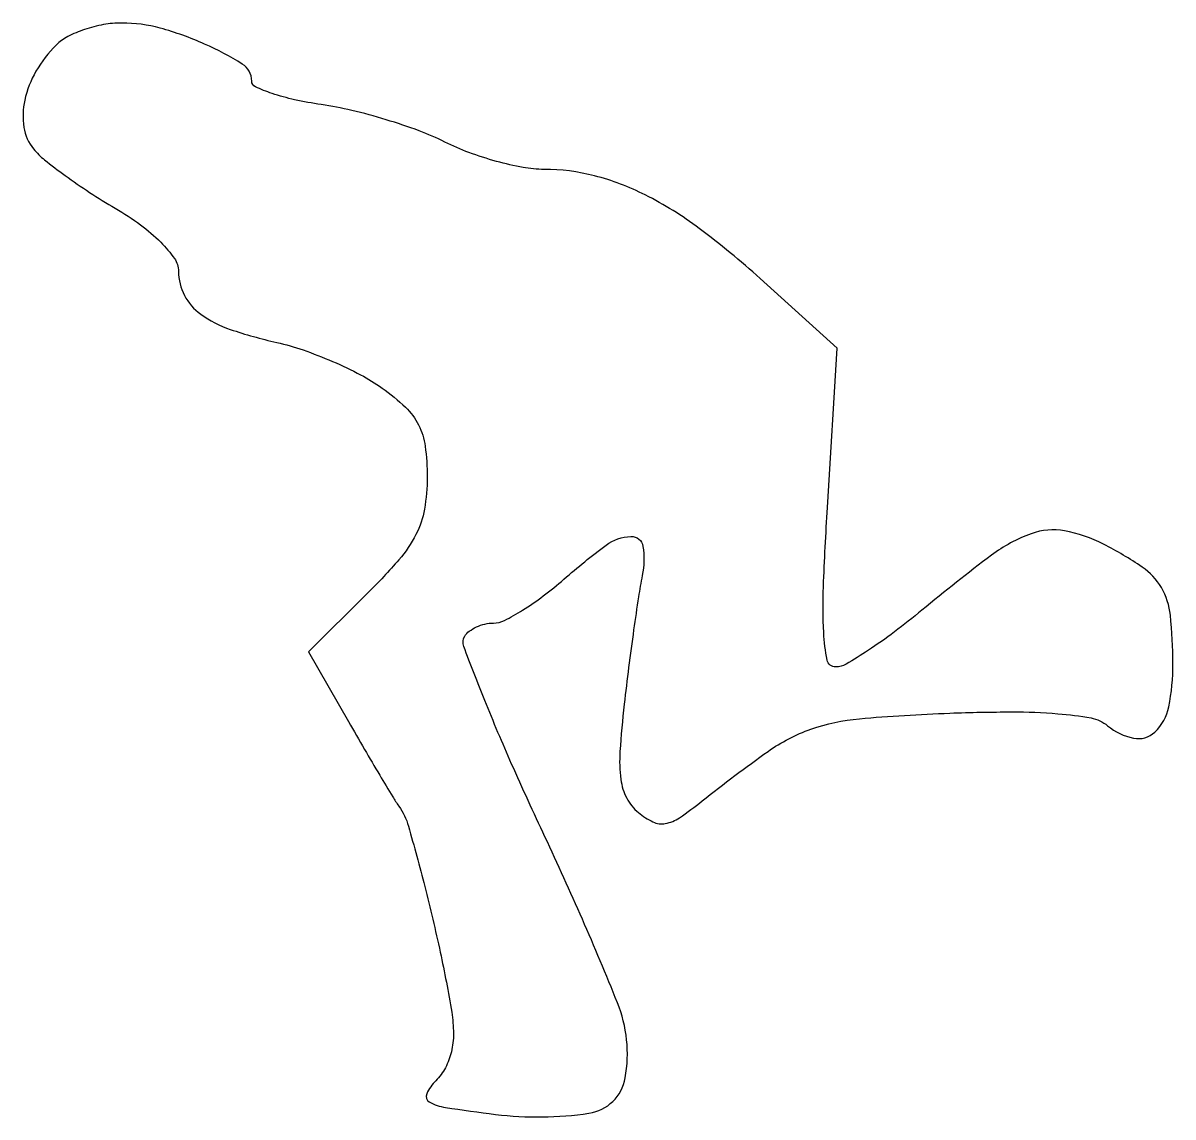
# Model space of a CAD drawing. Extents: x 0.4 to 79, y 0.3 to 75.
import ezdxf

# ---------------------------------------------------------------- set-up
doc = ezdxf.new("R2010")
doc.units = 0

msp = doc.modelspace()

# ---------------------------------------------------------------- linework, layer by layer
msp.add_lwpolyline([(2.636937, 73.49408, 0.064317), (1.253407, 71.700118, 0.07857), (0.484712, 69.727998, 0.091693), (0.425296, 67.870402, 0.136291), (1.08766, 66.394376, 0.050607), (1.843586, 65.651125, 0.012138), (3.244374, 64.58283, 0.012346), (4.920815, 63.429568, 0.011949), (6.670278, 62.347342, -0.025788), (8.402565, 61.208297, -0.037779), (9.786889, 60.021453, -0.043845), (10.721872, 58.908917, -0.154017), (11, 58.027423, 0.121465), (11.402864, 56.393539, 0.115863), (12.523467, 55.100794, 0.075489), (14.539423, 54.063492, 0.025883), (17.710984, 53.176273, -0.028281), (19.517649, 52.661524, -0.018581), (21.533658, 51.876651, -0.018709), (23.445247, 50.963044, -0.033894), (24.921615, 50.055815, -0.034992), (26.511374, 48.747114, -0.086155), (27.41157, 47.538618, -0.084521), (27.861384, 46.082922, -0.032775), (28, 43.970548, -0.043263), (27.810081, 41.779737, -0.075369), (27.231721, 40.054144, -0.060157), (26.067925, 38.331017, -0.019053), (23.944241, 36.061858), (19.888482, 32.04643), (22.616437, 27.273215, 0.002038), (23.713147, 25.372287, 0.00251), (24.752304, 23.608382, 0.002075), (25.6389, 22.134513, 0.018316), (26.056729, 21.5, -0.085992), (26.716859, 20.124294, -0.006128), (27.827119, 16.01003, -0.009378), (28.892941, 11.510066, -0.012758), (29.673845, 7.41193, -0.039673), (29.794654, 5.968045, -0.057975), (29.652629, 4.701282, -0.065514), (29.248427, 3.621903, -0.074197), (28.590971, 2.733828, 0.087437), (27.964017, 1.83864, 0.392007), (28.142603, 1.282389, 0.091635), (29.249026, 0.903181, 0.005783), (32.672042, 0.435238, 0.068268), (39.058528, 0.512054, 0.322023), (41.537314, 2.922521, 0.140833), (41.003061, 8.064563, 0.014398), (36.049631, 19.394834, -0.005856), (33.773317, 24.368333, -0.009169), (31.944699, 28.703329, -0.003921), (30.496318, 32.404619, -0.233809), (30.562064, 33.100421, -0.094299), (30.877666, 33.444944, -0.052866), (31.367785, 33.735749, -0.050149), (31.945095, 33.93327, -0.057423), (32.524221, 34, 0.117854), (33.274558, 34.179351, 0.021804), (34.521028, 34.88125, 0.022313), (35.935956, 35.851483, 0.018713), (37.347219, 37, -0.021449), (40.232507, 39.321988, -0.148092), (41.926138, 39.922429, -0.385308), (42.751838, 39.242481, -0.086017), (42.70149, 37.25, 0.011236), (42.445478, 35.796983, 0.003215), (42.113795, 33.533542, 0.003234), (41.772393, 30.974093, 0.003429), (41.471075, 28.459932, 0.011107), (41.178102, 25.221013, 0.049567), (41.237268, 23.316514, 0.087752), (41.638395, 22.043115, 0.099792), (42.440766, 21.04916, 0.06259), (43.435414, 20.414835, 0.157108), (44.278388, 20.303752, 0.104436), (45.247311, 20.700636, 0.019642), (46.796181, 21.844631, -0.015224), (51.30493, 25.23675, -0.06859), (54.226459, 26.748782, -0.06383), (57.544166, 27.46681, -0.012102), (63.73265, 27.847552, -0.00866), (67.968548, 27.931965, -0.020591), (71.115962, 27.810506, -0.024968), (73.381444, 27.515078, -0.12899), (74.517259, 26.985676, 0.123082), (76.284784, 26.136672, 0.245065), (77.737865, 26.551048, 0.154534), (78.696829, 28.282882, 0.050702), (78.984687, 31.218615, 0.02526), (78.805215, 34.533707, 0.105727), (78.189419, 36.421826, 0.112705), (76.876849, 37.829647, 0.030616), (74.240969, 39.390818, 0.073014), (71.570258, 40.298858, 0.133362), (69.292744, 40.108953, 0.074262), (66.575983, 38.636747, 0.011863), (61.820594, 34.880252, -0.011866), (59.939301, 33.394154, -0.015781), (58.157113, 32.139824, -0.013053), (56.632076, 31.19299, -0.133157), (55.920251, 31, -0.356783), (55.341042, 31.473589, -0.037196), (55.104613, 33.345761, -0.022943), (55.087659, 36.494133, -0.005042), (55.361152, 41.896996), (56.022989, 52.793992), (50.761494, 57.541473, 0.023042), (46.598388, 60.96354, 0.0436), (42.909099, 63.249846, 0.053283), (39.447125, 64.557605, 0.063765), (35.992281, 65, -0.045594), (34.551147, 65.131687, -0.021653), (32.732851, 65.548899, -0.021255), (30.855575, 66.153041, -0.028183), (29.210162, 66.868593, 0.02815), (27.448301, 67.634922, 0.015005), (25.194548, 68.391761, 0.014892), (22.839196, 69.02892, 0.022405), (20.75, 69.429866, -0.017677), (18.929611, 69.761415, -0.027627), (17.395312, 70.187279, -0.026253), (16.25238, 70.641768, -0.292927), (16, 71.035593, 0.259036), (15.3557, 72.195793, 0.034263), (12.782244, 73.563282, 0.038223), (9.755245, 74.646075, 0.066879), (7.121088, 75, 0.044285), (5.870311, 74.889, 0.036759), (4.575349, 74.557636, 0.038217), (3.427437, 74.071772, 0.077305)], format="xyb", close=True)

doc.saveas('drawing.dxf')
